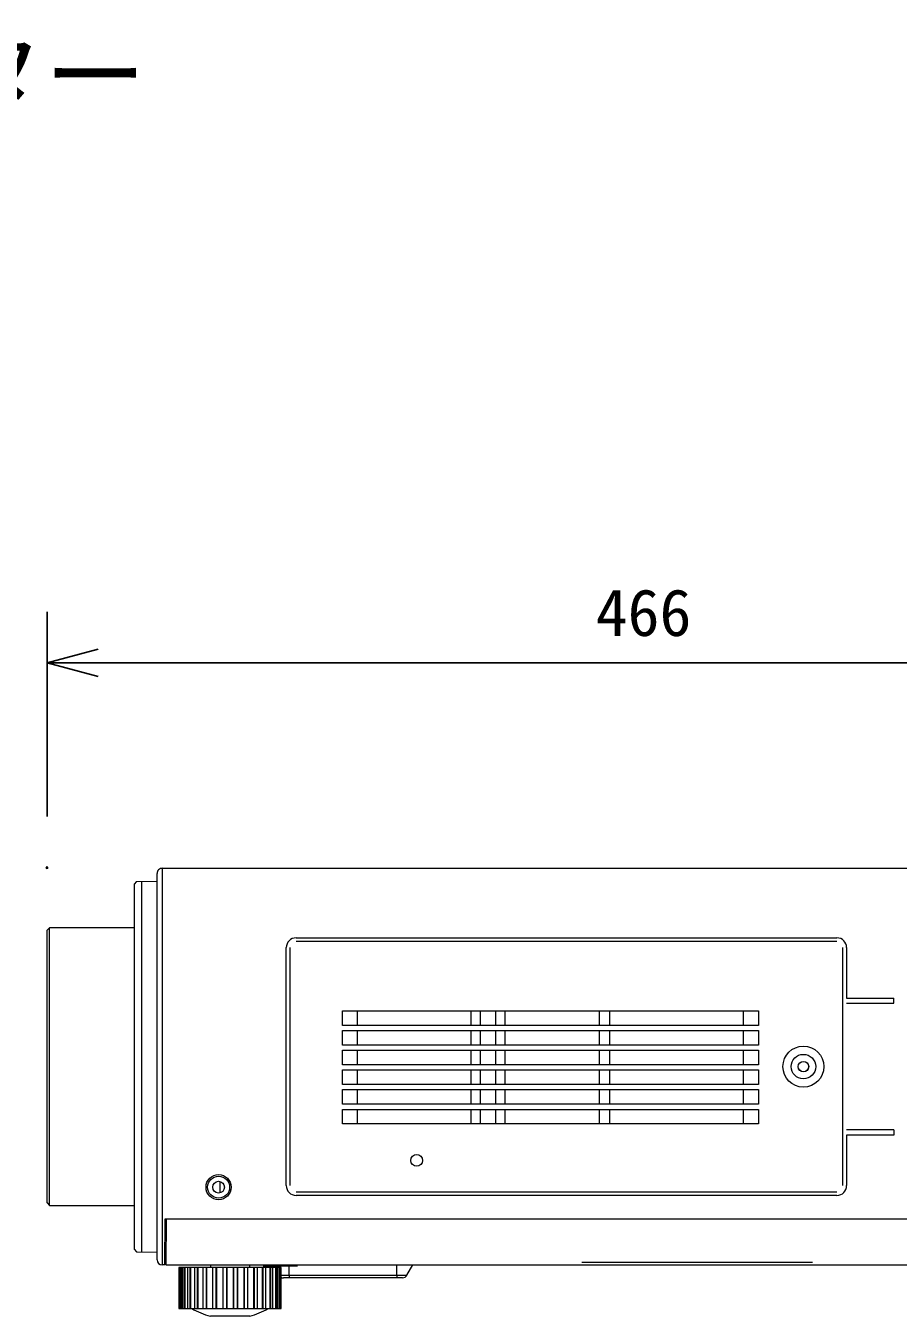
# Model space of a CAD drawing. Units: millimetres, scale not verified. Extents: x -63 to 62, y -57 to 57.
# Drawn here: x 7.8 to 41.9, y 6.3 to 56.7 of the extents above; entities that cross this region are included whole.
import ezdxf
from ezdxf.enums import TextEntityAlignment as Align

# ---------------------------------------------------------------- set-up
doc = ezdxf.new("R2010")
doc.units = ezdxf.units.MM
doc.header["$LTSCALE"] = 0.125
doc.header["$PDMODE"] = 32
doc.header["$PDSIZE"] = 0.0625
for name, color, linetype in [('0-0_0', 7, 'Continuous'), ('0-2_MOJI1', 7, 'Continuous'), ('0-4_DEFPOINTS', 7, 'Continuous'), ('0-6_SUNPO', 7, 'Continuous')]:
    doc.layers.add(name, color=color, linetype=linetype)
doc.layers.add('0-5_GAIKEI', color=1, linetype='Continuous', lineweight=18)
doc.styles.add('ＭＳ ゴシック', font='')
doc.styles.get('ＭＳ ゴシック').set_extended_font_data('MS Gothic')

# ---------------------------------------------------------------- blocks, each defined once
blk = doc.blocks.new('_OPEN30')
at = {"layer": '0-0_0'}
blk.add_line((0, 0), (-1, 0), dxfattribs=at)
blk.add_lwpolyline([(-1, 0.26795), (0, 0), (-1, -0.26795)], dxfattribs=at)
blk = doc.blocks.new('D4')
at = {"layer": '0-4_DEFPOINTS'}
for p in [(55.0851, 19.6108), (8.4691, 11.6108), (55.0851, 11.6108)]:
    blk.add_point(p, dxfattribs=at)
at = {"layer": '0-6_SUNPO'}
for p, q in [((8.4691, 13.6108), (8.4691, 21.6108)), ((55.0851, 13.6108), (55.0851, 21.6108)), ((10.4691, 19.6108), (53.0851, 19.6108))]:
    blk.add_line(p, q, dxfattribs=at)
at = {"layer": '0-6_SUNPO', "xscale": 2, "yscale": 2, "rotation": 180}
blk.add_blockref('_OPEN30', (8.4691, 19.6108), dxfattribs=at)
at = {"layer": '0-6_SUNPO', "xscale": 2, "yscale": 2}
blk.add_blockref('_OPEN30', (55.0851, 19.6108), dxfattribs=at)
at = {"layer": '0-6_SUNPO', "style": 'ＭＳ ゴシック'}
blk.add_text('466', height=1.833, dxfattribs=at).set_placement((29.9021, 20.1108), align=Align.BOTTOM_LEFT)

msp = doc.modelspace()

# ---------------------------------------------------------------- linework, layer by layer
at = {"layer": '0-5_GAIKEI', "color": 7}
for p, q in [((13.1101, 23.8321), (55.0761, 23.8321)), ((12.1096, 23.3159), (12.0101, 23.2146)), ((12.0101, 23.2146), (12.0101, 15.4604)), ((12.1096, 23.3159), (12.9101, 23.3303)), ((8.7101, 21.5088), (8.6101, 21.4088)), ((8.6101, 10.7553), (8.6101, 21.4088)), ((12.0101, 21.5088), (8.7101, 21.5088)), ((12.0101, 15.4604), (12.0101, 8.9495)), ((8.6101, 10.7553), (8.7101, 10.6553)), ((8.7101, 10.6553), (12.0101, 10.6553)), ((12.0101, 8.9495), (12.1096, 8.8483)), ((12.1096, 8.8483), (12.9101, 8.8338)), ((13.2101, 8.3321), (13.1101, 8.3321)), ((13.2458, 8.3321), (55.0261, 8.3321)), ((13.7613, 8.2321), (13.7601, 8.2321)), ((13.7601, 8.2321), (13.7601, 6.6321)), ((13.7885, 8.2321), (13.7613, 8.2321)), ((13.7613, 8.2321), (13.7613, 6.6321)), ((13.7905, 8.2321), (13.7885, 8.2321)), ((13.8195, 8.2321), (13.7905, 8.2321)), ((13.7905, 8.2321), (13.7905, 6.6321)), ((13.8482, 8.2321), (13.8195, 8.2321)), ((13.9057, 8.2321), (13.8482, 8.2321)), ((13.9624, 8.2321), (13.9057, 8.2321)), ((13.9915, 8.2321), (13.9624, 8.2321)), ((14.102, 8.2321), (13.9915, 8.2321)), ((14.184, 8.2321), (14.102, 8.2321)), ((14.2121, 8.2321), (14.184, 8.2321)), ((14.3708, 8.2321), (14.2121, 8.2321)), ((14.4744, 8.2321), (14.3708, 8.2321)), ((14.5004, 8.2321), (14.4744, 8.2321)), ((14.7003, 8.2321), (14.5004, 8.2321)), ((14.821, 8.2321), (14.7003, 8.2321)), ((14.8437, 8.2321), (14.821, 8.2321)), ((15.0746, 8.2321), (14.8437, 8.2321)), ((14.9919, 8.3321), (14.9919, 8.2321)), ((15.0763, 8.2321), (15.0746, 8.2321)), ((15.2087, 8.2321), (15.0761, 8.2321)), ((15.2271, 8.2321), (15.2087, 8.2321)), ((15.4742, 8.2321), (15.2271, 8.2321)), ((15.4818, 8.2321), (15.4742, 8.2321)), ((15.6205, 8.2321), (15.4818, 8.2321)), ((15.6337, 8.2321), (15.6205, 8.2321)), ((15.8864, 8.2321), (15.6337, 8.2321)), ((15.8997, 8.2321), (15.8864, 8.2321)), ((16.0383, 8.2321), (15.8997, 8.2321)), ((16.0459, 8.2321), (16.0383, 8.2321)), ((16.2931, 8.2321), (16.0459, 8.2321)), ((16.3114, 8.2321), (16.2931, 8.2321)), ((16.444, 8.2321), (16.3114, 8.2321)), ((16.4456, 8.2321), (16.4439, 8.2321)), ((16.6764, 8.2321), (16.4456, 8.2321)), ((16.5282, 8.2321), (16.5282, 8.3321)), ((16.6991, 8.2321), (16.6764, 8.2321)), ((16.8198, 8.2321), (16.6991, 8.2321)), ((17.0197, 8.2321), (16.8198, 8.2321)), ((17.0457, 8.2321), (17.0197, 8.2321)), ((17.1493, 8.2321), (17.0457, 8.2321)), ((17.308, 8.2321), (17.1493, 8.2321)), ((17.3361, 8.2321), (17.308, 8.2321)), ((17.4181, 8.2321), (17.3361, 8.2321)), ((17.5286, 8.2321), (17.4181, 8.2321)), ((17.5577, 8.2321), (17.5286, 8.2321)), ((17.6144, 8.2321), (17.5577, 8.2321)), ((17.6719, 8.2321), (17.6144, 8.2321)), ((17.7007, 8.2321), (17.6719, 8.2321)), ((17.7297, 8.2321), (17.7007, 8.2321)), ((17.7316, 8.2321), (17.7297, 8.2321)), ((17.7588, 8.2321), (17.7316, 8.2321)), ((17.7601, 8.2321), (17.7588, 8.2321)), ((17.7601, 6.6321), (17.7601, 8.2321)), ((13.7601, 6.6321), (13.7613, 6.6321)), ((13.7613, 6.6321), (13.7885, 6.6321)), ((13.7885, 6.6321), (13.7905, 6.6321)), ((13.7905, 6.6321), (13.8195, 6.6321)), ((13.8195, 6.6321), (13.8482, 6.6321)), ((13.8482, 6.6321), (13.9057, 6.6321)), ((13.9057, 6.6321), (13.9624, 6.6321)), ((13.9624, 6.6321), (13.9915, 6.6321)), ((13.9915, 6.6321), (14.102, 6.6321)), ((14.102, 6.6321), (14.184, 6.6321)), ((14.184, 6.6321), (14.2121, 6.6321)), ((14.2122, 6.6321), (14.3708, 6.6321)), ((14.3708, 6.6321), (14.4744, 6.6321)), ((14.4744, 6.6321), (14.5004, 6.6321)), ((14.5004, 6.6321), (14.7003, 6.6321)), ((14.7003, 6.6321), (14.821, 6.6321)), ((14.821, 6.6321), (14.8437, 6.6321)), ((14.8437, 6.6321), (15.0746, 6.6321)), ((15.0761, 6.6321), (15.2087, 6.6321)), ((15.2087, 6.6321), (15.2271, 6.6321)), ((15.2271, 6.6321), (15.4742, 6.6321)), ((15.4742, 6.6321), (15.4818, 6.6321)), ((15.4818, 6.6321), (15.6205, 6.6321)), ((15.6205, 6.6321), (15.6337, 6.6321)), ((15.6337, 6.6321), (15.8864, 6.6321)), ((15.8864, 6.6321), (15.8997, 6.6321)), ((15.8997, 6.6321), (16.0383, 6.6321)), ((16.0383, 6.6321), (16.0459, 6.6321)), ((16.0459, 6.6321), (16.2931, 6.6321)), ((16.2931, 6.6321), (16.3114, 6.6321)), ((16.3114, 6.6321), (16.444, 6.6321)), ((16.4439, 6.6321), (16.4456, 6.6321)), ((16.4456, 6.6321), (16.6764, 6.6321)), ((16.6764, 6.6321), (16.6991, 6.6321)), ((16.6991, 6.6321), (16.8198, 6.6321)), ((16.8198, 6.6321), (17.0197, 6.6321)), ((17.0197, 6.6321), (17.0457, 6.6321)), ((17.0457, 6.6321), (17.1493, 6.6321)), ((17.1493, 6.6321), (17.308, 6.6321)), ((17.308, 6.6321), (17.3361, 6.6321)), ((17.3361, 6.6321), (17.4181, 6.6321)), ((17.4181, 6.6321), (17.5286, 6.6321)), ((17.5286, 6.6321), (17.5577, 6.6321)), ((17.5577, 6.6321), (17.6144, 6.6321)), ((17.6144, 6.6321), (17.6719, 6.6321)), ((17.6719, 6.6321), (17.7007, 6.6321)), ((17.7007, 6.6321), (17.7297, 6.6321)), ((17.7297, 6.6321), (17.7316, 6.6321)), ((17.7316, 6.6321), (17.7588, 6.6321)), ((17.7588, 6.6321), (17.7601, 6.6321)), ((15.7601, 6.3321), (14.9919, 6.3321)), ((16.5282, 6.3321), (15.7601, 6.3321))]:
    msp.add_line(p, q, dxfattribs=at)
at = {"layer": '0-5_GAIKEI'}
for p, q in [((13.1101, 23.8321), (13.1101, 8.3321)), ((12.3101, 8.8446), (12.3101, 23.3195)), ((8.7101, 13.5071), (8.7101, 21.5088)), ((17.957, 11.4321), (17.957, 20.7321)), ((18.099, 20.7321), (18.099, 11.4321)), ((18.3359, 21.1108), (39.4701, 21.1108)), ((39.46, 20.9689), (18.3359, 20.9689)), ((39.6969, 11.4321), (39.6969, 20.7321)), ((39.8488, 20.7321), (39.8488, 18.7577)), ((39.8488, 18.7577), (41.6976, 18.7577)), ((20.1489, 17.6941), (20.1489, 18.2624)), ((20.1489, 18.2624), (36.4061, 18.2624)), ((20.7377, 17.6941), (20.7377, 18.2624)), ((25.1746, 17.6941), (25.1746, 18.2624)), ((25.5372, 17.6941), (25.5372, 18.2624)), ((26.1399, 17.6941), (26.1399, 18.2624)), ((26.5024, 17.6941), (26.5024, 18.2624)), ((30.1942, 17.6941), (30.1942, 18.2624)), ((30.6006, 17.6941), (30.6006, 18.2624)), ((35.8173, 17.6941), (35.8173, 18.2624)), ((36.4061, 18.2624), (36.4061, 17.6941)), ((36.4061, 17.6941), (20.1489, 17.6941)), ((20.1489, 16.9241), (20.1489, 17.4924)), ((20.1489, 17.4924), (36.4061, 17.4924)), ((20.7377, 16.9241), (20.7377, 17.4924)), ((25.1746, 16.9241), (25.1746, 17.4924)), ((25.5372, 16.9241), (25.5372, 17.4924)), ((26.1399, 16.9241), (26.1399, 17.4924)), ((26.5024, 16.9241), (26.5024, 17.4924)), ((30.1942, 16.9241), (30.1942, 17.4924)), ((30.6006, 16.9241), (30.6006, 17.4924)), ((35.8173, 16.9241), (35.8173, 17.4924)), ((36.4061, 17.4924), (36.4061, 16.9241)), ((36.4061, 16.9241), (20.1489, 16.9241)), ((20.1489, 16.1541), (20.1489, 16.7224)), ((20.1489, 16.7224), (36.4061, 16.7224)), ((20.7377, 16.1541), (20.7377, 16.7224)), ((25.1746, 16.1541), (25.1746, 16.7224)), ((25.5372, 16.1541), (25.5372, 16.7224)), ((26.1399, 16.1541), (26.1399, 16.7224)), ((26.5024, 16.1541), (26.5024, 16.7224)), ((30.1942, 16.1541), (30.1942, 16.7224)), ((30.6006, 16.1541), (30.6006, 16.7224)), ((35.8173, 16.1541), (35.8173, 16.7224)), ((36.4061, 16.7224), (36.4061, 16.1541)), ((36.4061, 16.1541), (20.1489, 16.1541)), ((20.1489, 15.3841), (20.1489, 15.9524)), ((20.1489, 15.9524), (36.4061, 15.9524)), ((20.7377, 15.3841), (20.7377, 15.9524)), ((25.1746, 15.3841), (25.1746, 15.9524)), ((25.5372, 15.3841), (25.5372, 15.9524)), ((26.1399, 15.3841), (26.1399, 15.9524)), ((26.5024, 15.3841), (26.5024, 15.9524)), ((30.1942, 15.3841), (30.1942, 15.9524)), ((30.6006, 15.3841), (30.6006, 15.9524)), ((35.8173, 15.3841), (35.8173, 15.9524)), ((36.4061, 15.9524), (36.4061, 15.3841)), ((36.4061, 15.3841), (20.1489, 15.3841)), ((20.1489, 14.6141), (20.1489, 15.1824)), ((20.1489, 15.1824), (36.4061, 15.1824)), ((20.7377, 14.6141), (20.7377, 15.1824)), ((25.1746, 14.6141), (25.1746, 15.1824)), ((25.5372, 14.6141), (25.5372, 15.1824)), ((26.1399, 14.6141), (26.1399, 15.1824)), ((26.5024, 14.6141), (26.5024, 15.1824)), ((30.1942, 14.6141), (30.1942, 15.1824)), ((30.6006, 14.6141), (30.6006, 15.1824)), ((35.8173, 14.6141), (35.8173, 15.1824)), ((36.4061, 15.1824), (36.4061, 14.6141)), ((36.4061, 14.6141), (20.1489, 14.6141)), ((20.1489, 13.8441), (20.1489, 14.4124)), ((20.1489, 14.4124), (36.4061, 14.4124)), ((20.7377, 13.8441), (20.7377, 14.4124)), ((25.1746, 13.8441), (25.1746, 14.4124)), ((25.5372, 13.8441), (25.5372, 14.4124)), ((26.1399, 13.8441), (26.1399, 14.4124)), ((26.5024, 13.8441), (26.5024, 14.4124)), ((30.1942, 13.8441), (30.1942, 14.4124)), ((30.6006, 13.8441), (30.6006, 14.4124)), ((35.8173, 13.8441), (35.8173, 14.4124)), ((36.4061, 14.4124), (36.4061, 13.8441)), ((36.4061, 13.8441), (20.1489, 13.8441)), ((8.7101, 10.6553), (8.7101, 13.5071)), ((41.6976, 13.6063), (39.8438, 13.6063)), ((39.8488, 13.4064), (39.8488, 11.4321)), ((41.6976, 13.4064), (39.8488, 13.4064)), ((41.6976, 13.6063), (41.6976, 13.4064)), ((15.3601, 11.5897), (15.3601, 11.1476)), ((18.3359, 11.1952), (39.46, 11.1952)), ((39.4701, 11.0533), (18.3359, 11.0533)), ((13.2101, 8.3321), (13.2258, 10.1321)), ((13.2258, 10.1321), (55.2261, 10.1321)), ((13.2615, 10.1321), (13.2458, 8.3321)), ((13.7885, 8.2321), (13.7885, 6.6321)), ((13.8195, 8.2321), (13.8195, 6.6321)), ((13.8482, 8.2321), (13.8482, 6.6321)), ((13.9057, 8.2321), (13.9057, 6.6321)), ((13.9624, 8.2321), (13.9624, 6.6321)), ((13.9915, 8.2321), (13.9915, 6.6321)), ((14.102, 8.2321), (14.102, 6.6321)), ((14.184, 8.2321), (14.184, 6.6321)), ((14.2122, 8.2321), (14.2122, 6.6321)), ((14.3708, 8.2321), (14.3708, 6.6321)), ((14.4744, 8.2321), (14.4744, 6.6321)), ((14.5004, 8.2321), (14.5004, 6.6321)), ((14.7003, 8.2321), (14.7003, 6.6321)), ((14.821, 8.2321), (14.821, 6.6321)), ((14.8437, 8.2321), (14.8437, 6.6321)), ((15.0761, 8.2321), (15.0761, 6.6321)), ((15.2087, 8.2321), (15.2087, 6.6321)), ((15.2271, 8.2321), (15.2271, 6.6321)), ((15.4742, 8.2321), (15.4742, 6.6321)), ((15.4818, 8.2321), (15.4818, 6.6321)), ((15.6205, 8.2321), (15.6205, 6.6321)), ((15.6337, 8.2321), (15.6337, 6.6321)), ((15.8864, 8.2321), (15.8864, 6.6321)), ((15.8997, 8.2321), (15.8997, 6.6321)), ((16.0383, 8.2321), (16.0383, 6.6321)), ((16.0459, 8.2321), (16.0459, 6.6321)), ((16.2931, 8.2321), (16.2931, 6.6321)), ((16.3114, 8.2321), (16.3114, 6.6321)), ((16.444, 8.2321), (16.444, 6.6321)), ((16.4456, 8.2321), (16.4456, 6.6321)), ((16.6764, 8.2321), (16.6764, 6.6321)), ((16.6991, 8.2321), (16.6991, 6.6321)), ((16.8198, 8.2321), (16.8198, 6.6321)), ((17.0197, 8.2321), (17.0197, 6.6321)), ((17.0272, 8.3321), (17.0272, 8.3121)), ((17.0457, 8.2321), (17.0457, 6.6321)), ((18.3972, 8.2821), (17.0572, 8.2821)), ((17.1493, 8.2321), (17.1493, 6.6321)), ((17.308, 8.2321), (17.308, 6.6321)), ((17.3361, 8.2321), (17.3361, 6.6321)), ((17.4181, 8.2321), (17.4181, 6.6321)), ((17.4983, 8.2321), (17.4694, 8.2821)), ((17.5286, 8.2321), (17.5286, 6.6321)), ((17.5577, 8.2321), (17.5577, 6.6321)), ((17.6144, 8.2321), (17.6144, 6.6321)), ((17.6719, 8.2321), (17.6719, 6.6321)), ((17.7007, 8.2321), (17.7007, 6.6321)), ((17.7297, 8.2321), (17.7297, 6.6321)), ((17.7316, 8.2321), (17.7316, 6.6321)), ((18.0701, 7.9321), (18.0701, 8.2821)), ((18.4272, 8.3121), (18.4272, 8.3321)), ((22.2701, 7.9321), (22.2701, 8.3321)), ((22.6687, 7.9321), (22.8996, 8.3321)), ((29.5049, 8.439), (38.5152, 8.439)), ((17.7601, 7.9321), (18.0701, 7.9321)), ((18.0701, 7.9321), (18.0701, 7.8321)), ((22.2701, 7.9321), (22.2701, 7.8321))]:
    msp.add_line(p, q, dxfattribs=at)
at = {"layer": '0-5_GAIKEI', "color": 7}
msp.add_lwpolyline([(12.9101, 8.5321), (12.9101, 10.5721), (12.9101, 21.5921), (12.9101, 23.6321)], dxfattribs=at)
at = {"layer": '0-5_GAIKEI'}
for points in [[(39.8438, 18.5579), (41.6976, 18.5579), (41.6976, 18.7577)], [(22.4955, 7.8321), (22.2701, 7.8321), (18.0701, 7.8321), (17.8447, 7.8321)], [(18.0701, 7.9321), (22.2701, 7.9321), (22.6687, 7.9321)]]:
    msp.add_lwpolyline(points, dxfattribs=at)
for centre, radius in [((38.16, 16.0821), 0.8), ((38.16, 16.0821), 0.4799), ((38.16, 16.0821), 0.2055), ((38.16, 16.0821), 0.2029), ((23.0496, 12.4181), 0.23), ((15.3101, 11.3721), 0.4905), ((15.3101, 11.3721), 0.43), ((15.3101, 11.3721), 0.23)]:
    msp.add_circle(centre, radius, dxfattribs=at)
at = {"layer": '0-5_GAIKEI', "color": 7}
for centre, radius, start, end in [((13.1101, 23.6321), 0.2, 89.99996, 180), ((13.1101, 8.5321), 0.2, 180, 269.99998), ((15.7601, 9.2321), 3, 240.07354, 255.16487), ((15.7601, 9.2321), 3, 284.83513, 299.92646)]:
    msp.add_arc(centre, radius, start, end, dxfattribs=at)
at = {"layer": '0-5_GAIKEI'}
for centre, radius, start, end in [((18.3359, 20.7321), 0.3788, 89.99996, 180), ((39.4701, 20.7321), 0.3788, 359.99998, 89.99996), ((18.3359, 11.4321), 0.3788, 180, 269.99998), ((39.4701, 11.4321), 0.3788, 270, 359.99998), ((17.8447, 8.0321), 0.2, 244.4977, 269.99998), ((22.4955, 8.0321), 0.2, 270, 329.99999)]:
    msp.add_arc(centre, radius, start, end, dxfattribs=at)

# ---------------------------------------------------------------- block references
at = {"layer": '0-6_SUNPO'}
msp.add_blockref('D4', (0.141, 12.2451), dxfattribs=at)

# ---------------------------------------------------------------- texts
at = {"layer": '0-2_MOJI1', "style": 'ＭＳ ゴシック'}
msp.add_text('ＤＬＰ方式プロジェクター', height=2.933, dxfattribs=at).set_placement((-35.511, 52.4916), align=Align.BOTTOM_LEFT)

doc.saveas('drawing.dxf')
